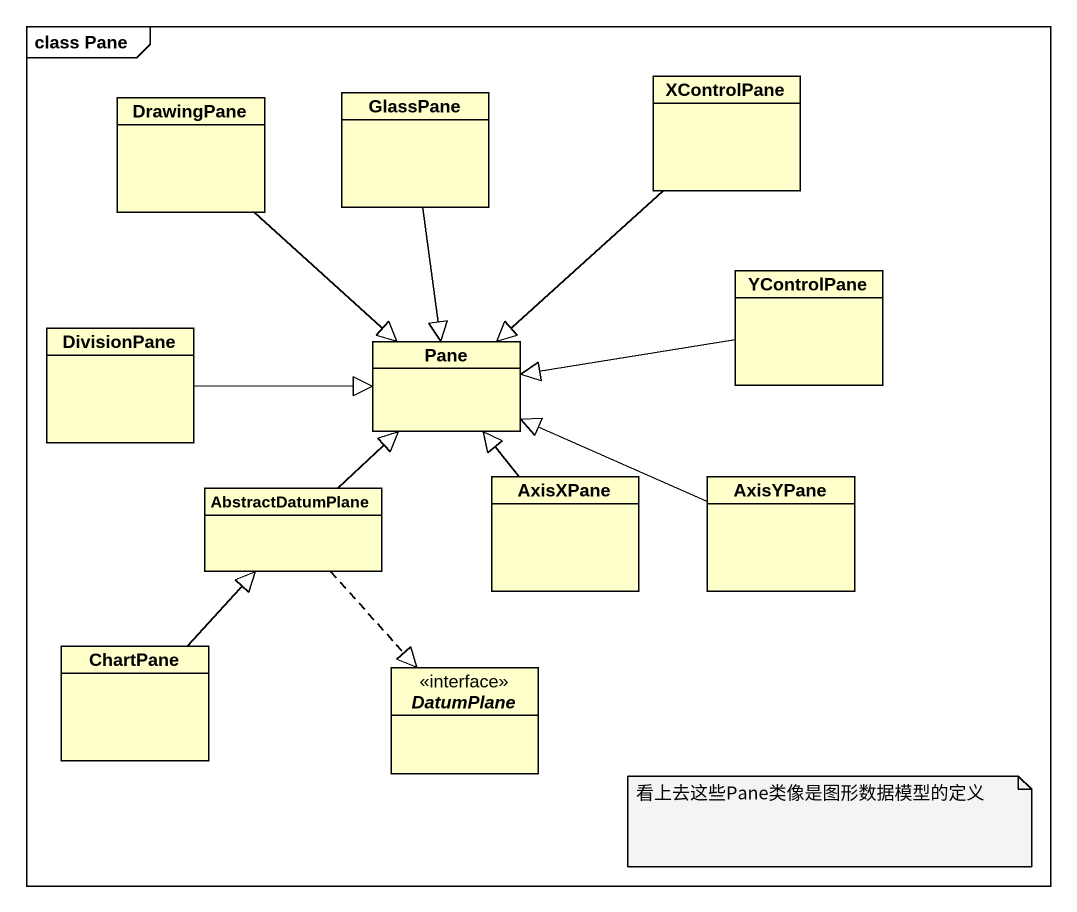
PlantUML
@startuml
mainframe class Pane
hide circle
hide empty members
class DrawingPane
class GlassPane
class XControlPane
class YControlPane
class DivisionPane
class Pane
class AbstractDatumPlane
class AxisXPane
class AxisYPane
class ChartPane
interface DatumPlane <<interface>>
DrawingPane --|> Pane
GlassPane --|> Pane
XControlPane --|> Pane
YControlPane -left-|> Pane
DivisionPane -right-|> Pane
AbstractDatumPlane -up-|> Pane
AbstractDatumPlane ..|> DatumPlane
AxisXPane -up-|> Pane
AxisYPane -left-|> Pane
ChartPane -up-|> AbstractDatumPlane
note as N1
  看上去这些Pane类像是图形数据模型的定义
end note
@enduml
